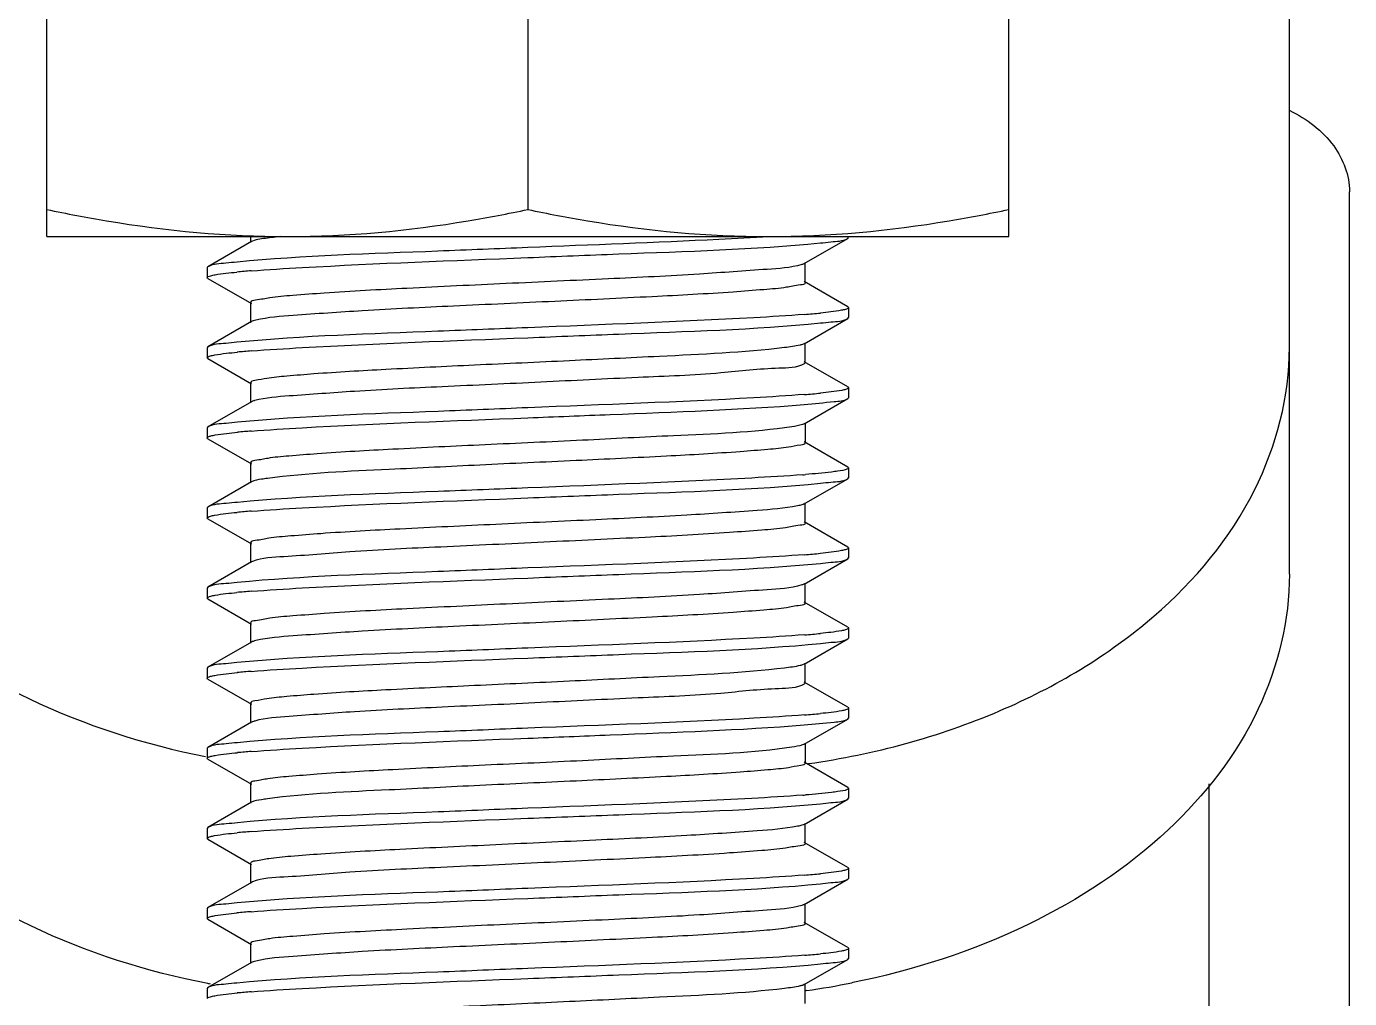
# Model space of a CAD drawing. Extents: x 27938 to 1507990, y 110129 to 923079.
# Drawn here: x 529416.4 to 529710.1, y 368834.8 to 369050.8 of the extents above; entities that cross this region are included whole.
import ezdxf

# ---------------------------------------------------------------- set-up
doc = ezdxf.new("R2010")
doc.units = 0
doc.header["$LTSCALE"] = 1000
doc.header["$MEASUREMENT"] = 0

msp = doc.modelspace()

# ---------------------------------------------------------------- linework, layer by layer
at = {"linetype": 'Continuous'}
for p, q in [((529420.96, 369004.08), (529420.96, 369537.93)), ((529634.5, 369004.08), (529634.5, 369537.93)), ((529527.73, 369531.92), (529527.73, 369010.09)), ((529696.79, 368979.45), (529696.79, 369322.38)), ((529710.13, 366000.39), (529710.13, 369014.05)), ((529420.96, 369004.08), (529634.5, 369004.08)), ((529466.19, 369004.08), (529466.19, 369002.75)), ((529589.09, 368998.07), (529598.75, 369003.67)), ((529598.75, 369003.67), (529598.91, 369003.86)), ((529466.38, 369002.97), (529456.72, 368997.38)), ((529466.6, 369003.08), (529466.38, 369002.97)), ((529589.28, 368993.85), (529589.28, 368998.3)), ((529456.72, 368997.38), (529456.55, 368997.19)), ((529456.55, 368997.19), (529456.55, 368994.96)), ((529456.72, 368994.77), (529456.55, 368994.96)), ((529456.72, 368994.77), (529466.38, 368989.18)), ((529598.75, 368988.48), (529589.09, 368994.08)), ((529466.19, 368989.4), (529466.19, 368984.95)), ((529589.09, 368980.28), (529598.75, 368985.87)), ((529598.75, 368988.48), (529598.91, 368988.29)), ((529598.75, 368985.87), (529598.91, 368986.07)), ((529598.91, 368988.29), (529598.91, 368986.07)), ((529466.38, 368985.18), (529456.72, 368979.59)), ((529589.09, 368980.28), (529588.82, 368980.16)), ((529589.28, 368976.06), (529589.28, 368980.5)), ((529456.72, 368979.59), (529456.55, 368979.39)), ((529456.55, 368979.39), (529456.55, 368977.17)), ((529456.72, 368976.97), (529456.55, 368977.17)), ((529696.79, 368929.12), (529696.79, 368979.45)), ((529456.72, 368976.97), (529466.38, 368971.38)), ((529598.75, 368970.69), (529589.09, 368976.28)), ((529466.19, 368971.61), (529466.19, 368967.16)), ((529598.75, 368970.69), (529598.91, 368970.49)), ((529598.75, 368968.08), (529598.91, 368968.27)), ((529598.91, 368970.49), (529598.91, 368968.27)), ((529466.38, 368967.38), (529456.72, 368961.79)), ((529589.09, 368962.48), (529598.75, 368968.08)), ((529589.28, 368962.71), (529589.28, 368958.26)), ((529456.72, 368961.79), (529456.55, 368961.6)), ((529456.55, 368961.6), (529456.55, 368959.37)), ((529456.72, 368959.18), (529456.55, 368959.37)), ((529456.72, 368959.18), (529466.38, 368953.59)), ((529598.75, 368952.89), (529589.09, 368958.49)), ((529466.19, 368953.81), (529466.19, 368949.36)), ((529598.75, 368952.89), (529598.91, 368952.7)), ((529598.91, 368952.7), (529598.91, 368950.48)), ((529466.38, 368949.59), (529456.72, 368944)), ((529589.09, 368944.69), (529598.75, 368950.28)), ((529598.75, 368950.28), (529598.91, 368950.48)), ((529589.28, 368940.47), (529589.28, 368944.91)), ((529456.72, 368944), (529456.55, 368943.8)), ((529456.55, 368943.8), (529456.55, 368941.58)), ((529456.72, 368941.38), (529456.55, 368941.58)), ((529456.72, 368941.38), (529466.38, 368935.79)), ((529598.75, 368935.1), (529589.09, 368940.69)), ((529466.19, 368936.02), (529466.19, 368931.57)), ((529598.75, 368935.1), (529598.91, 368934.9)), ((529598.91, 368934.9), (529598.91, 368932.68)), ((529466.38, 368931.79), (529456.72, 368926.2)), ((529466.6, 368931.9), (529466.38, 368931.79)), ((529589.09, 368926.89), (529598.75, 368932.49)), ((529598.75, 368932.49), (529598.91, 368932.68)), ((529589.28, 368922.67), (529589.28, 368927.12)), ((529456.72, 368926.2), (529456.55, 368926.01)), ((529456.55, 368926.01), (529456.55, 368923.78)), ((529456.72, 368923.59), (529456.55, 368923.78)), ((529456.72, 368923.59), (529466.38, 368918)), ((529598.75, 368917.3), (529589.09, 368922.9)), ((529466.19, 368918.22), (529466.19, 368913.77)), ((529598.75, 368917.3), (529598.91, 368917.11)), ((529598.91, 368917.11), (529598.91, 368914.89)), ((529466.38, 368914), (529456.72, 368908.41)), ((529589.09, 368909.1), (529598.75, 368914.69)), ((529598.75, 368914.69), (529598.91, 368914.89)), ((529456.72, 368908.41), (529456.55, 368908.21)), ((529456.55, 368908.21), (529456.55, 368905.99)), ((529589.09, 368909.1), (529588.82, 368908.98)), ((529589.28, 368904.88), (529589.28, 368909.32)), ((529456.72, 368905.79), (529456.55, 368905.99)), ((529456.72, 368905.79), (529466.38, 368900.2)), ((529598.75, 368899.51), (529589.09, 368905.1)), ((529466.19, 368900.43), (529466.19, 368895.98)), ((529598.75, 368899.51), (529598.91, 368899.31)), ((529598.91, 368899.31), (529598.91, 368897.09)), ((529466.38, 368896.2), (529456.72, 368890.61)), ((529589.09, 368891.3), (529598.75, 368896.9)), ((529598.75, 368896.9), (529598.91, 368897.09)), ((529456.72, 368890.61), (529456.55, 368890.42)), ((529456.55, 368890.42), (529456.55, 368888.19)), ((529589.28, 368891.53), (529589.28, 368887.08)), ((529456.72, 368888), (529456.55, 368888.19)), ((529456.72, 368888), (529466.38, 368882.41)), ((529598.75, 368881.71), (529589.09, 368887.31)), ((529589.85, 368886.96), (529590.08, 368886.99)), ((529466.19, 368882.63), (529466.19, 368878.18)), ((529598.75, 368881.71), (529598.91, 368881.52)), ((529598.91, 368881.52), (529598.91, 368879.3)), ((529678.99, 366583.55), (529678.99, 368882.52)), ((529466.38, 368878.41), (529456.72, 368872.82)), ((529589.09, 368873.51), (529598.75, 368879.1)), ((529598.75, 368879.1), (529598.91, 368879.3)), ((529456.72, 368872.82), (529456.55, 368872.62)), ((529456.55, 368872.62), (529456.55, 368870.4)), ((529589.28, 368869.29), (529589.28, 368873.73)), ((529456.72, 368870.2), (529456.55, 368870.4)), ((529456.72, 368870.2), (529466.38, 368864.61)), ((529598.75, 368863.92), (529589.09, 368869.51)), ((529466.19, 368864.84), (529466.19, 368860.39)), ((529598.75, 368863.92), (529598.91, 368863.72)), ((529598.91, 368863.72), (529598.91, 368861.5)), ((529466.38, 368860.61), (529456.72, 368855.02)), ((529466.6, 368860.72), (529466.38, 368860.61)), ((529589.09, 368855.71), (529598.75, 368861.31)), ((529598.75, 368861.31), (529598.91, 368861.5)), ((529456.72, 368855.02), (529456.55, 368854.83)), ((529456.55, 368854.83), (529456.55, 368852.6)), ((529589.28, 368851.49), (529589.28, 368855.94)), ((529456.72, 368852.41), (529456.55, 368852.6)), ((529456.72, 368852.41), (529466.38, 368846.82)), ((529598.75, 368846.12), (529589.09, 368851.72)), ((529466.19, 368847.04), (529466.19, 368842.59)), ((529598.75, 368846.12), (529598.91, 368845.93)), ((529598.91, 368845.93), (529598.91, 368843.71)), ((529466.38, 368842.82), (529456.72, 368837.23)), ((529589.09, 368837.92), (529598.75, 368843.51)), ((529598.75, 368843.51), (529598.91, 368843.71)), ((529456.72, 368837.23), (529456.55, 368837.03)), ((529456.55, 368837.03), (529456.55, 368834.81)), ((529456.82, 368838.11), (529456.69, 368838.13)), ((529457.06, 368838.06), (529456.82, 368838.11)), ((529457.25, 368838.03), (529457.06, 368838.06)), ((529589.09, 368837.92), (529588.82, 368837.8)), ((529589.28, 368833.7), (529589.28, 368838.14)), ((529589.57, 368836.59), (529589.34, 368836.55)), ((529599.87, 368838.35), (529599.68, 368838.31))]:
    msp.add_line(p, q, dxfattribs=at)
for centre, radius, start, end in [((529485.23, 368882.08), 122.63, 95.7768, 96.3311), ((529481.9, 368796.43), 200.64, 94.4561, 95.3622), ((529574.25, 369178.79), 192.58, 274.4467, 275.4882), ((529482.07, 368776.57), 202.71, 94.457, 95.331), ((529574.35, 369159.76), 191.34, 274.444, 275.509), ((529468.86, 368961.09), 6.79, 105.0931, 106.1411), ((529482.17, 368757.63), 203.86, 94.4581, 95.3147), ((529567.8, 369222.53), 272.18, 274.4234, 274.5497), ((529481.93, 368742.71), 200.98, 94.457, 95.3557), ((529574.33, 369124.41), 191.58, 274.4414, 275.5078), ((529481.9, 368725.25), 200.64, 94.4561, 95.3622), ((529574.25, 369107.61), 192.58, 274.4467, 275.4882), ((529482.07, 368705.39), 202.71, 94.457, 95.331), ((529574.35, 369088.58), 191.34, 274.444, 275.509), ((529468.86, 368889.91), 6.79, 105.0931, 106.1411), ((529482.17, 368686.45), 203.86, 94.4581, 95.3147), ((529567.8, 369151.35), 272.18, 274.4234, 274.5497), ((529481.93, 368671.53), 200.98, 94.457, 95.3557), ((529574.33, 369053.23), 191.58, 274.4414, 275.5078), ((529481.9, 368654.07), 200.64, 94.4561, 95.3622), ((529574.25, 369036.43), 192.58, 274.4467, 275.4882), ((529482.07, 368634.21), 202.71, 94.457, 95.331), ((529564.17, 369015.8), 181.01, 278.0661, 281.3111)]:
    msp.add_arc(centre, radius, start, end, dxfattribs=at)
for points, knots in [([(529696.88, 369032.08), (529700.62, 369030.22), (529707.15, 369025.46), (529710.13, 369017.63), (529710.13, 369014.05)], [0, 0, 0, 0, 0.538137, 1, 1, 1, 1]), ([(529420.96, 369010.09), (529425.36, 369009.17), (529442.97, 369005.8), (529460.92, 369004.08), (529474.35, 369004.08)], [0, 0, 0, 0, 0.250789, 1, 1, 1, 1]), ([(529474.35, 369004.08), (529487.78, 369004.08), (529505.73, 369005.8), (529523.34, 369009.17), (529527.73, 369010.09)], [0, 0, 0, 0, 0.749211, 1, 1, 1, 1]), ([(529527.73, 369010.09), (529532.13, 369009.17), (529549.74, 369005.8), (529567.69, 369004.08), (529581.12, 369004.08)], [0, 0, 0, 0, 0.250789, 1, 1, 1, 1]), ([(529581.12, 369004.08), (529594.55, 369004.08), (529612.5, 369005.8), (529630.11, 369009.17), (529634.5, 369010.09)], [0, 0, 0, 0, 0.749211, 1, 1, 1, 1]), ([(529471.7, 369003.96), (529471.1, 369003.89), (529469.4, 369003.66), (529467.64, 369003.49), (529466.6, 369003.08)], [0, 0, 0, 0, 0.350941, 1, 1, 1, 1]), ([(529581.27, 369004.05), (529577.56, 369003.82), (529559.73, 369002.88), (529541.88, 369002.2), (529527.73, 369001.64)], [0, 0, 0, 0, 0.207728, 1, 1, 1, 1]), ([(529592.67, 369002.66), (529593.44, 369002.74), (529595.45, 369003.03), (529597.64, 369003.02), (529598.75, 369003.67)], [0, 0, 0, 0, 0.378132, 1, 1, 1, 1]), ([(529527.73, 369001.64), (529521.08, 369001.37), (529499.56, 369000.45), (529478, 368999.82), (529463.17, 368998.42)], [0, 0, 0, 0, 0.308852, 1, 1, 1, 1]), ([(529527.73, 368999.41), (529534.45, 368999.68), (529556.1, 369000.61), (529577.79, 369001.22), (529592.67, 369002.66)], [0, 0, 0, 0, 0.310323, 1, 1, 1, 1]), ([(529463.17, 368998.42), (529462.34, 368998.34), (529460.22, 368998.04), (529457.89, 368998.06), (529456.72, 368997.38)], [0, 0, 0, 0, 0.37931, 1, 1, 1, 1]), ([(529588.53, 368997.86), (529586.05, 368997.12), (529578.39, 368996.67), (529564.14, 368995.53), (529544.8, 368994.65), (529523.13, 368993.64), (529502.15, 368992.65), (529486.24, 368991.82), (529476.27, 368991.04), (529470.84, 368990.62), (529468.28, 368990.04), (529466.19, 368989.8), (529466.19, 368989.4)], [0, 0, 0, 0, 0.063162, 0.185571, 0.350627, 0.535705, 0.715395, 0.865028, 0.921933, 0.964141, 0.990304, 1, 1, 1, 1]), ([(529466.31, 368996.46), (529470.08, 368996.76), (529490.54, 368998), (529511.03, 368998.75), (529527.73, 368999.41)], [0, 0, 0, 0, 0.18453, 1, 1, 1, 1]), ([(529589.09, 368998.07), (529589.01, 368998.03), (529588.83, 368997.95), (529588.64, 368997.89), (529588.53, 368997.86)], [0, 0, 0, 0, 0.429478, 1, 1, 1, 1]), ([(529456.56, 368994.96), (529456.56, 368995.06), (529456.89, 368995.27), (529457.15, 368995.33), (529457.36, 368995.39)], [0, 0, 0, 0, 0.315061, 1, 1, 1, 1]), ([(529457.36, 368995.39), (529457.67, 368995.47), (529459.58, 368995.85), (529461.52, 368996.04), (529463.15, 368996.19)], [0, 0, 0, 0, 0.163145, 1, 1, 1, 1]), ([(529589.28, 368993.85), (529589.28, 368993.46), (529587.24, 368993.22), (529584.74, 368992.65), (529579.44, 368992.23), (529569.69, 368991.46), (529554.09, 368990.64), (529533.44, 368989.66), (529511.97, 368988.67), (529492.61, 368987.76), (529478, 368986.71), (529470.06, 368986.15), (529467.34, 368985.5)], [0, 0, 0, 0, 0.00951, 0.035123, 0.076469, 0.132247, 0.279239, 0.456494, 0.640275, 0.805971, 0.931424, 1, 1, 1, 1]), ([(529589.18, 368986.79), (529585.41, 368986.49), (529564.94, 368985.25), (529544.44, 368984.51), (529527.73, 368983.84)], [0, 0, 0, 0, 0.184455, 1, 1, 1, 1]), ([(529598.23, 368987.9), (529597.95, 368987.81), (529596.11, 368987.43), (529594.24, 368987.25), (529592.67, 368987.09)], [0, 0, 0, 0, 0.159397, 1, 1, 1, 1]), ([(529592.72, 368984.88), (529593.49, 368984.95), (529595.48, 368985.23), (529597.65, 368985.23), (529598.75, 368985.87)], [0, 0, 0, 0, 0.377931, 1, 1, 1, 1]), ([(529598.91, 368988.29), (529598.91, 368988.2), (529598.64, 368988.01), (529598.41, 368987.95), (529598.23, 368987.9)], [0, 0, 0, 0, 0.322005, 1, 1, 1, 1]), ([(529527.73, 368983.84), (529521.08, 368983.58), (529499.55, 368982.66), (529477.98, 368982.02), (529463.15, 368980.62)], [0, 0, 0, 0, 0.308927, 1, 1, 1, 1]), ([(529467.34, 368985.5), (529467.15, 368985.46), (529466.82, 368985.37), (529466.5, 368985.25), (529466.38, 368985.18)], [0, 0, 0, 0, 0.59312, 1, 1, 1, 1]), ([(529527.73, 368981.62), (529534.47, 368981.88), (529556.13, 368982.81), (529577.84, 368983.42), (529592.72, 368984.88)], [0, 0, 0, 0, 0.310595, 1, 1, 1, 1]), ([(529463.15, 368980.62), (529462.33, 368980.54), (529460.21, 368980.24), (529457.89, 368980.26), (529456.72, 368979.59)], [0, 0, 0, 0, 0.379296, 1, 1, 1, 1]), ([(529466.32, 368978.67), (529470.09, 368978.97), (529490.55, 368980.2), (529511.03, 368980.95), (529527.73, 368981.62)], [0, 0, 0, 0, 0.184554, 1, 1, 1, 1]), ([(529588.82, 368980.16), (529588.61, 368980.08), (529587.26, 368979.72), (529585.88, 368979.55), (529584.71, 368979.41)], [0, 0, 0, 0, 0.158312, 1, 1, 1, 1]), ([(529358.68, 368979.45), (529358.68, 368969.15), (529363.97, 368947.41), (529385.5, 368920), (529417.4, 368899.3), (529442.73, 368891.23), (529456.19, 368888.56)], [0, 0, 0, 0, 0.215425, 0.450209, 0.712909, 1, 1, 1, 1]), ([(529456.56, 368977.17), (529456.56, 368977.26), (529456.85, 368977.46), (529457.1, 368977.52), (529457.29, 368977.58)], [0, 0, 0, 0, 0.317967, 1, 1, 1, 1]), ([(529457.29, 368977.58), (529457.6, 368977.66), (529459.56, 368978.06), (529461.56, 368978.25), (529463.24, 368978.4)], [0, 0, 0, 0, 0.159617, 1, 1, 1, 1]), ([(529584.71, 368979.41), (529575.5, 368978.29), (529559.54, 368977.61), (529536.6, 368976.44), (529516.33, 368975.54), (529497.45, 368974.62), (529483.46, 368973.84), (529474.81, 368973.13), (529470.17, 368972.71), (529467.95, 368972.22), (529466.19, 368971.95), (529466.19, 368971.61)], [0, 0, 0, 0, 0.234088, 0.402448, 0.579889, 0.745639, 0.880314, 0.930897, 0.968237, 0.991317, 1, 1, 1, 1]), ([(529590.08, 368886.99), (529604.57, 368889.09), (529632.02, 368896.44), (529666.94, 368917.11), (529690.83, 368945.52), (529696.79, 368968.58), (529696.79, 368979.45)], [0, 0, 0, 0, 0.287799, 0.551701, 0.78635, 1, 1, 1, 1]), ([(529589.1, 368975.84), (529587.45, 368974.86), (529580.86, 368974.91), (529568.86, 368973.42), (529551.09, 368972.76), (529530.51, 368971.71), (529509.51, 368970.76), (529490.85, 368969.88), (529477.02, 368968.81), (529469.57, 368968.31), (529467.09, 368967.64)], [0, 0, 0, 0, 0.046973, 0.152409, 0.303029, 0.479455, 0.658932, 0.818305, 0.937036, 1, 1, 1, 1]), ([(529589.28, 368976.06), (529589.28, 368976.02), (529589.23, 368975.92), (529589.15, 368975.87), (529589.1, 368975.84)], [0, 0, 0, 0, 0.402304, 1, 1, 1, 1]), ([(529589.18, 368969), (529585.41, 368968.7), (529564.94, 368967.46), (529544.44, 368966.71), (529527.73, 368966.05)], [0, 0, 0, 0, 0.184436, 1, 1, 1, 1]), ([(529598.27, 368970.11), (529597.99, 368970.03), (529596.16, 368969.64), (529594.29, 368969.46), (529592.72, 368969.3)], [0, 0, 0, 0, 0.157623, 1, 1, 1, 1]), ([(529598.91, 368970.49), (529598.91, 368970.41), (529598.66, 368970.23), (529598.44, 368970.16), (529598.27, 368970.11)], [0, 0, 0, 0, 0.324871, 1, 1, 1, 1]), ([(529527.73, 368966.05), (529521.1, 368965.78), (529499.59, 368964.87), (529478.06, 368964.23), (529463.24, 368962.83)], [0, 0, 0, 0, 0.308576, 1, 1, 1, 1]), ([(529466.97, 368967.61), (529466.85, 368967.58), (529466.65, 368967.51), (529466.46, 368967.43), (529466.38, 368967.38)], [0, 0, 0, 0, 0.572041, 1, 1, 1, 1]), ([(529527.73, 368963.82), (529533.83, 368964.06), (529554.28, 368964.91), (529574.75, 368965.64), (529589.08, 368966.76)], [0, 0, 0, 0, 0.297863, 1, 1, 1, 1]), ([(529589.08, 368966.76), (529591.3, 368966.94), (529594.45, 368967.38), (529597.85, 368967.56), (529598.75, 368968.08)], [0, 0, 0, 0, 0.683734, 1, 1, 1, 1]), ([(529463.24, 368962.83), (529462.41, 368962.76), (529460.26, 368962.45), (529457.91, 368962.48), (529456.72, 368961.79)], [0, 0, 0, 0, 0.37952, 1, 1, 1, 1]), ([(529466.32, 368960.87), (529470.09, 368961.17), (529490.55, 368962.41), (529511.04, 368963.16), (529527.73, 368963.82)], [0, 0, 0, 0, 0.184575, 1, 1, 1, 1]), ([(529589.09, 368962.48), (529588.97, 368962.41), (529588.08, 368962.08), (529587.14, 368961.95), (529586.34, 368961.83)], [0, 0, 0, 0, 0.147905, 1, 1, 1, 1]), ([(529456.56, 368959.37), (529456.56, 368959.47), (529456.9, 368959.68), (529457.17, 368959.75), (529457.38, 368959.8)], [0, 0, 0, 0, 0.313847, 1, 1, 1, 1]), ([(529457.38, 368959.8), (529457.69, 368959.89), (529459.65, 368960.27), (529461.63, 368960.46), (529463.28, 368960.61)], [0, 0, 0, 0, 0.163234, 1, 1, 1, 1]), ([(529586.34, 368961.83), (529577.65, 368960.52), (529562.09, 368960), (529539.39, 368958.76), (529518.6, 368957.86), (529499.01, 368956.9), (529484.37, 368956.11), (529475.29, 368955.37), (529470.39, 368954.96), (529468.06, 368954.43), (529466.19, 368954.17), (529466.19, 368953.81)], [0, 0, 0, 0, 0.218787, 0.386207, 0.566108, 0.736243, 0.875583, 0.928118, 0.966979, 0.991, 1, 1, 1, 1]), ([(529589.28, 368958.26), (529589.28, 368957.91), (529587.46, 368957.65), (529585.19, 368957.13), (529580.42, 368956.72), (529571.56, 368956), (529557.24, 368955.21), (529538.01, 368954.27), (529517.47, 368953.37), (529494.63, 368952.17), (529478.86, 368951.56), (529469.9, 368950.35)], [0, 0, 0, 0, 0.00884, 0.032379, 0.070466, 0.122006, 0.258971, 0.426878, 0.605536, 0.773444, 1, 1, 1, 1]), ([(529588.79, 368951.17), (529585.01, 368950.88), (529564.67, 368949.66), (529544.31, 368948.91), (529527.73, 368948.25)], [0, 0, 0, 0, 0.18595, 1, 1, 1, 1]), ([(529596.5, 368951.96), (529596.05, 368951.89), (529593.68, 368951.57), (529591.31, 368951.37), (529589.38, 368951.22)], [0, 0, 0, 0, 0.190828, 1, 1, 1, 1]), ([(529598.91, 368952.7), (529598.91, 368952.62), (529598.1, 368952.03), (529597.27, 368952.08), (529596.5, 368951.96)], [0, 0, 0, 0, 0.093121, 1, 1, 1, 1]), ([(529527.73, 368948.25), (529521.11, 368947.99), (529499.62, 368947.07), (529478.1, 368946.43), (529463.28, 368945.04)], [0, 0, 0, 0, 0.308379, 1, 1, 1, 1]), ([(529469.9, 368950.35), (529469.47, 368950.29), (529468.3, 368950.1), (529467.05, 368949.97), (529466.38, 368949.59)], [0, 0, 0, 0, 0.360643, 1, 1, 1, 1]), ([(529527.73, 368946.03), (529534.47, 368946.29), (529556.13, 368947.22), (529577.84, 368947.83), (529592.72, 368949.28)], [0, 0, 0, 0, 0.310578, 1, 1, 1, 1]), ([(529592.72, 368949.28), (529593.49, 368949.36), (529595.48, 368949.64), (529597.65, 368949.64), (529598.75, 368950.28)], [0, 0, 0, 0, 0.377935, 1, 1, 1, 1]), ([(529463.28, 368945.04), (529462.45, 368944.97), (529460.28, 368944.66), (529457.91, 368944.69), (529456.72, 368944)], [0, 0, 0, 0, 0.379704, 1, 1, 1, 1]), ([(529466.31, 368943.08), (529470.08, 368943.37), (529490.54, 368944.61), (529511.03, 368945.36), (529527.73, 368946.03)], [0, 0, 0, 0, 0.184524, 1, 1, 1, 1]), ([(529456.56, 368941.58), (529456.56, 368941.67), (529456.84, 368941.86), (529457.09, 368941.93), (529457.27, 368941.98)], [0, 0, 0, 0, 0.318631, 1, 1, 1, 1]), ([(529457.27, 368941.98), (529457.58, 368942.07), (529459.53, 368942.46), (529461.51, 368942.65), (529463.17, 368942.81)], [0, 0, 0, 0, 0.159226, 1, 1, 1, 1]), ([(529587.62, 368944.26), (529584.67, 368943.67), (529576.44, 368943.05), (529561.51, 368942.05), (529542.14, 368941.13), (529520.89, 368940.16), (529500.59, 368939.19), (529485.31, 368938.38), (529475.78, 368937.62), (529470.61, 368937.2), (529468.17, 368936.65), (529466.19, 368936.4), (529466.19, 368936.02)], [0, 0, 0, 0, 0.074051, 0.202548, 0.368862, 0.551322, 0.726125, 0.870472, 0.925123, 0.96561, 0.990669, 1, 1, 1, 1]), ([(529589.09, 368944.69), (529588.92, 368944.59), (529588.42, 368944.43), (529587.93, 368944.32), (529587.62, 368944.26)], [0, 0, 0, 0, 0.388593, 1, 1, 1, 1]), ([(529589.28, 368940.47), (529589.28, 368940.06), (529587.13, 368939.83), (529584.5, 368939.23), (529578.93, 368938.81), (529568.72, 368938.01), (529552.49, 368937.17), (529531.15, 368936.18), (529509.3, 368935.13), (529489.98, 368934.32), (529476.19, 368933.01), (529468.78, 368932.76), (529466.6, 368931.9)], [0, 0, 0, 0, 0.009911, 0.036684, 0.079861, 0.138026, 0.290611, 0.473012, 0.659513, 0.823824, 0.942824, 1, 1, 1, 1]), ([(529589.17, 368933.41), (529585.4, 368933.11), (529564.93, 368931.87), (529544.44, 368931.12), (529527.73, 368930.46)], [0, 0, 0, 0, 0.184477, 1, 1, 1, 1]), ([(529598.24, 368934.52), (529597.96, 368934.43), (529596.13, 368934.05), (529594.28, 368933.87), (529592.72, 368933.71)], [0, 0, 0, 0, 0.159145, 1, 1, 1, 1]), ([(529598.91, 368934.9), (529598.91, 368934.82), (529598.65, 368934.63), (529598.42, 368934.57), (529598.24, 368934.52)], [0, 0, 0, 0, 0.322656, 1, 1, 1, 1]), ([(529527.73, 368930.46), (529521.08, 368930.19), (529499.56, 368929.27), (529478, 368928.64), (529463.17, 368927.24)], [0, 0, 0, 0, 0.308852, 1, 1, 1, 1]), ([(529527.73, 368928.23), (529534.45, 368928.5), (529556.1, 368929.43), (529577.79, 368930.04), (529592.67, 368931.48)], [0, 0, 0, 0, 0.310323, 1, 1, 1, 1]), ([(529592.67, 368931.48), (529593.44, 368931.56), (529595.45, 368931.85), (529597.64, 368931.84), (529598.75, 368932.49)], [0, 0, 0, 0, 0.378132, 1, 1, 1, 1]), ([(529456.69, 368838.13), (529443.17, 368840.77), (529417.72, 368848.81), (529385.66, 368869.51), (529364.01, 368896.97), (529358.68, 368918.79), (529358.68, 368929.12)], [0, 0, 0, 0, 0.287138, 0.549903, 0.784677, 1, 1, 1, 1]), ([(529463.17, 368927.24), (529462.34, 368927.16), (529460.22, 368926.86), (529457.89, 368926.88), (529456.72, 368926.2)], [0, 0, 0, 0, 0.37931, 1, 1, 1, 1]), ([(529466.31, 368925.28), (529470.08, 368925.58), (529490.54, 368926.82), (529511.03, 368927.57), (529527.73, 368928.23)], [0, 0, 0, 0, 0.18453, 1, 1, 1, 1]), ([(529696.79, 368929.12), (529696.79, 368918.86), (529691.54, 368897.2), (529670.16, 368869.86), (529638.46, 368849.17), (529613.26, 368841.05), (529599.87, 368838.35)], [0, 0, 0, 0, 0.215545, 0.450344, 0.712967, 1, 1, 1, 1]), ([(529456.56, 368923.78), (529456.56, 368923.88), (529456.89, 368924.09), (529457.15, 368924.15), (529457.36, 368924.21)], [0, 0, 0, 0, 0.315061, 1, 1, 1, 1]), ([(529457.36, 368924.21), (529457.67, 368924.29), (529459.58, 368924.67), (529461.52, 368924.86), (529463.15, 368925.01)], [0, 0, 0, 0, 0.163145, 1, 1, 1, 1]), ([(529588.53, 368926.68), (529586.05, 368925.94), (529578.39, 368925.49), (529564.14, 368924.35), (529544.8, 368923.47), (529523.13, 368922.46), (529502.15, 368921.47), (529486.24, 368920.64), (529476.27, 368919.86), (529470.84, 368919.44), (529468.28, 368918.86), (529466.19, 368918.62), (529466.19, 368918.22)], [0, 0, 0, 0, 0.063162, 0.185571, 0.350627, 0.535705, 0.715395, 0.865028, 0.921933, 0.964141, 0.990304, 1, 1, 1, 1]), ([(529589.09, 368926.89), (529589.01, 368926.85), (529588.83, 368926.77), (529588.64, 368926.71), (529588.53, 368926.68)], [0, 0, 0, 0, 0.429478, 1, 1, 1, 1]), ([(529589.28, 368922.67), (529589.28, 368922.28), (529587.24, 368922.04), (529584.74, 368921.47), (529579.44, 368921.05), (529569.69, 368920.28), (529554.09, 368919.46), (529533.44, 368918.48), (529511.97, 368917.49), (529492.61, 368916.58), (529478, 368915.53), (529470.06, 368914.97), (529467.34, 368914.32)], [0, 0, 0, 0, 0.00951, 0.035123, 0.076469, 0.132247, 0.279239, 0.456494, 0.640275, 0.805971, 0.931424, 1, 1, 1, 1]), ([(529589.18, 368915.61), (529585.41, 368915.31), (529564.94, 368914.08), (529544.44, 368913.33), (529527.73, 368912.66)], [0, 0, 0, 0, 0.184455, 1, 1, 1, 1]), ([(529598.23, 368916.72), (529597.95, 368916.63), (529596.11, 368916.25), (529594.24, 368916.07), (529592.67, 368915.91)], [0, 0, 0, 0, 0.159397, 1, 1, 1, 1]), ([(529598.91, 368917.11), (529598.91, 368917.02), (529598.64, 368916.83), (529598.41, 368916.77), (529598.23, 368916.72)], [0, 0, 0, 0, 0.322005, 1, 1, 1, 1]), ([(529527.73, 368912.66), (529521.08, 368912.4), (529499.55, 368911.48), (529477.98, 368910.84), (529463.15, 368909.44)], [0, 0, 0, 0, 0.308927, 1, 1, 1, 1]), ([(529467.34, 368914.32), (529467.15, 368914.28), (529466.82, 368914.19), (529466.5, 368914.07), (529466.38, 368914)], [0, 0, 0, 0, 0.59312, 1, 1, 1, 1]), ([(529527.73, 368910.44), (529534.47, 368910.7), (529556.13, 368911.63), (529577.84, 368912.24), (529592.72, 368913.7)], [0, 0, 0, 0, 0.310595, 1, 1, 1, 1]), ([(529592.72, 368913.7), (529593.49, 368913.77), (529595.48, 368914.05), (529597.65, 368914.05), (529598.75, 368914.69)], [0, 0, 0, 0, 0.377931, 1, 1, 1, 1]), ([(529466.32, 368907.49), (529470.09, 368907.79), (529490.55, 368909.02), (529511.03, 368909.77), (529527.73, 368910.44)], [0, 0, 0, 0, 0.184554, 1, 1, 1, 1]), ([(529463.15, 368909.44), (529462.33, 368909.36), (529460.21, 368909.06), (529457.89, 368909.08), (529456.72, 368908.41)], [0, 0, 0, 0, 0.379296, 1, 1, 1, 1]), ([(529457.29, 368906.4), (529457.6, 368906.48), (529459.56, 368906.88), (529461.56, 368907.07), (529463.24, 368907.22)], [0, 0, 0, 0, 0.159617, 1, 1, 1, 1]), ([(529584.71, 368908.23), (529575.5, 368907.11), (529559.54, 368906.43), (529536.6, 368905.26), (529516.33, 368904.36), (529497.45, 368903.44), (529483.46, 368902.66), (529474.81, 368901.95), (529470.17, 368901.53), (529467.95, 368901.04), (529466.19, 368900.77), (529466.19, 368900.43)], [0, 0, 0, 0, 0.234088, 0.402448, 0.579889, 0.745639, 0.880314, 0.930897, 0.968237, 0.991317, 1, 1, 1, 1]), ([(529588.82, 368908.98), (529588.61, 368908.9), (529587.26, 368908.54), (529585.88, 368908.37), (529584.71, 368908.23)], [0, 0, 0, 0, 0.158312, 1, 1, 1, 1]), ([(529456.56, 368905.99), (529456.56, 368906.08), (529456.85, 368906.28), (529457.1, 368906.34), (529457.29, 368906.4)], [0, 0, 0, 0, 0.317967, 1, 1, 1, 1]), ([(529589.1, 368904.66), (529587.45, 368903.68), (529580.86, 368903.73), (529568.86, 368902.24), (529551.09, 368901.58), (529530.51, 368900.53), (529509.51, 368899.58), (529490.85, 368898.7), (529477.02, 368897.63), (529469.57, 368897.13), (529467.09, 368896.46)], [0, 0, 0, 0, 0.046973, 0.152409, 0.303029, 0.479455, 0.658932, 0.818305, 0.937036, 1, 1, 1, 1]), ([(529589.28, 368904.88), (529589.28, 368904.84), (529589.23, 368904.74), (529589.15, 368904.69), (529589.1, 368904.66)], [0, 0, 0, 0, 0.402304, 1, 1, 1, 1]), ([(529589.18, 368897.82), (529585.41, 368897.52), (529564.94, 368896.28), (529544.44, 368895.53), (529527.73, 368894.87)], [0, 0, 0, 0, 0.184436, 1, 1, 1, 1]), ([(529598.27, 368898.93), (529597.99, 368898.85), (529596.16, 368898.46), (529594.29, 368898.28), (529592.72, 368898.12)], [0, 0, 0, 0, 0.157623, 1, 1, 1, 1]), ([(529598.91, 368899.31), (529598.91, 368899.23), (529598.66, 368899.05), (529598.44, 368898.98), (529598.27, 368898.93)], [0, 0, 0, 0, 0.324871, 1, 1, 1, 1]), ([(529527.73, 368894.87), (529521.1, 368894.6), (529499.59, 368893.69), (529478.06, 368893.05), (529463.24, 368891.65)], [0, 0, 0, 0, 0.308576, 1, 1, 1, 1]), ([(529466.97, 368896.43), (529466.85, 368896.4), (529466.65, 368896.33), (529466.46, 368896.25), (529466.38, 368896.2)], [0, 0, 0, 0, 0.572041, 1, 1, 1, 1]), ([(529527.73, 368892.64), (529533.83, 368892.88), (529554.28, 368893.73), (529574.75, 368894.46), (529589.08, 368895.58)], [0, 0, 0, 0, 0.297863, 1, 1, 1, 1]), ([(529589.08, 368895.58), (529591.3, 368895.76), (529594.45, 368896.2), (529597.85, 368896.38), (529598.75, 368896.9)], [0, 0, 0, 0, 0.683734, 1, 1, 1, 1]), ([(529466.32, 368889.69), (529470.09, 368889.99), (529490.55, 368891.23), (529511.04, 368891.98), (529527.73, 368892.64)], [0, 0, 0, 0, 0.184575, 1, 1, 1, 1]), ([(529463.24, 368891.65), (529462.41, 368891.58), (529460.26, 368891.27), (529457.91, 368891.3), (529456.72, 368890.61)], [0, 0, 0, 0, 0.37952, 1, 1, 1, 1]), ([(529457.38, 368888.62), (529457.69, 368888.71), (529459.65, 368889.09), (529461.63, 368889.28), (529463.28, 368889.43)], [0, 0, 0, 0, 0.163234, 1, 1, 1, 1]), ([(529586.34, 368890.65), (529577.65, 368889.34), (529562.09, 368888.82), (529539.39, 368887.58), (529518.6, 368886.68), (529499.01, 368885.72), (529484.37, 368884.93), (529475.29, 368884.19), (529470.39, 368883.78), (529468.06, 368883.25), (529466.19, 368882.99), (529466.19, 368882.63)], [0, 0, 0, 0, 0.218787, 0.386207, 0.566108, 0.736243, 0.875583, 0.928118, 0.966979, 0.991, 1, 1, 1, 1]), ([(529589.09, 368891.3), (529588.97, 368891.23), (529588.08, 368890.9), (529587.14, 368890.77), (529586.34, 368890.65)], [0, 0, 0, 0, 0.147905, 1, 1, 1, 1]), ([(529456.56, 368888.19), (529456.56, 368888.29), (529456.9, 368888.5), (529457.17, 368888.57), (529457.38, 368888.62)], [0, 0, 0, 0, 0.313847, 1, 1, 1, 1]), ([(529589.28, 368887.08), (529589.28, 368886.73), (529587.46, 368886.47), (529585.19, 368885.95), (529580.42, 368885.54), (529571.56, 368884.82), (529557.24, 368884.03), (529538.01, 368883.09), (529517.47, 368882.19), (529494.63, 368880.99), (529478.86, 368880.38), (529469.9, 368879.17)], [0, 0, 0, 0, 0.00884, 0.032379, 0.070466, 0.122006, 0.258971, 0.426878, 0.605536, 0.773444, 1, 1, 1, 1]), ([(529596.5, 368880.78), (529596.05, 368880.71), (529593.68, 368880.39), (529591.31, 368880.19), (529589.38, 368880.04)], [0, 0, 0, 0, 0.190828, 1, 1, 1, 1]), ([(529598.91, 368881.52), (529598.91, 368881.44), (529598.1, 368880.85), (529597.27, 368880.9), (529596.5, 368880.78)], [0, 0, 0, 0, 0.093121, 1, 1, 1, 1]), ([(529469.9, 368879.17), (529469.47, 368879.11), (529468.3, 368878.92), (529467.05, 368878.79), (529466.38, 368878.41)], [0, 0, 0, 0, 0.360643, 1, 1, 1, 1]), ([(529588.79, 368879.99), (529585.01, 368879.7), (529564.67, 368878.48), (529544.31, 368877.73), (529527.73, 368877.07)], [0, 0, 0, 0, 0.18595, 1, 1, 1, 1]), ([(529527.73, 368874.85), (529534.47, 368875.11), (529556.13, 368876.04), (529577.84, 368876.65), (529592.72, 368878.1)], [0, 0, 0, 0, 0.310578, 1, 1, 1, 1]), ([(529592.72, 368878.1), (529593.49, 368878.18), (529595.48, 368878.46), (529597.65, 368878.46), (529598.75, 368879.1)], [0, 0, 0, 0, 0.377935, 1, 1, 1, 1]), ([(529527.73, 368877.07), (529521.11, 368876.81), (529499.62, 368875.89), (529478.1, 368875.25), (529463.28, 368873.86)], [0, 0, 0, 0, 0.308379, 1, 1, 1, 1]), ([(529466.31, 368871.9), (529470.08, 368872.19), (529490.54, 368873.43), (529511.03, 368874.18), (529527.73, 368874.85)], [0, 0, 0, 0, 0.184524, 1, 1, 1, 1]), ([(529463.28, 368873.86), (529462.45, 368873.79), (529460.28, 368873.48), (529457.91, 368873.51), (529456.72, 368872.82)], [0, 0, 0, 0, 0.379704, 1, 1, 1, 1]), ([(529457.27, 368870.8), (529457.58, 368870.89), (529459.53, 368871.28), (529461.51, 368871.47), (529463.17, 368871.63)], [0, 0, 0, 0, 0.159226, 1, 1, 1, 1]), ([(529587.62, 368873.08), (529584.67, 368872.49), (529576.44, 368871.87), (529561.51, 368870.87), (529542.14, 368869.95), (529520.89, 368868.98), (529500.59, 368868.01), (529485.31, 368867.2), (529475.78, 368866.44), (529470.61, 368866.02), (529468.17, 368865.47), (529466.19, 368865.22), (529466.19, 368864.84)], [0, 0, 0, 0, 0.074051, 0.202548, 0.368862, 0.551322, 0.726125, 0.870472, 0.925123, 0.96561, 0.990669, 1, 1, 1, 1]), ([(529589.09, 368873.51), (529588.92, 368873.41), (529588.42, 368873.25), (529587.93, 368873.14), (529587.62, 368873.08)], [0, 0, 0, 0, 0.388593, 1, 1, 1, 1]), ([(529456.56, 368870.4), (529456.56, 368870.49), (529456.84, 368870.68), (529457.09, 368870.75), (529457.27, 368870.8)], [0, 0, 0, 0, 0.318631, 1, 1, 1, 1]), ([(529589.28, 368869.29), (529589.28, 368868.88), (529587.13, 368868.65), (529584.5, 368868.05), (529578.93, 368867.63), (529568.72, 368866.83), (529552.49, 368865.99), (529531.15, 368865), (529509.3, 368863.95), (529489.98, 368863.14), (529476.19, 368861.83), (529468.78, 368861.58), (529466.6, 368860.72)], [0, 0, 0, 0, 0.009911, 0.036684, 0.079861, 0.138026, 0.290611, 0.473012, 0.659513, 0.823824, 0.942824, 1, 1, 1, 1]), ([(529598.24, 368863.34), (529597.96, 368863.25), (529596.13, 368862.87), (529594.28, 368862.69), (529592.72, 368862.53)], [0, 0, 0, 0, 0.159145, 1, 1, 1, 1]), ([(529598.91, 368863.72), (529598.91, 368863.64), (529598.65, 368863.45), (529598.42, 368863.39), (529598.24, 368863.34)], [0, 0, 0, 0, 0.322656, 1, 1, 1, 1]), ([(529589.17, 368862.23), (529585.4, 368861.93), (529564.93, 368860.69), (529544.44, 368859.94), (529527.73, 368859.28)], [0, 0, 0, 0, 0.184477, 1, 1, 1, 1]), ([(529527.73, 368857.05), (529534.45, 368857.32), (529556.1, 368858.25), (529577.79, 368858.86), (529592.67, 368860.3)], [0, 0, 0, 0, 0.310323, 1, 1, 1, 1]), ([(529592.67, 368860.3), (529593.44, 368860.38), (529595.45, 368860.67), (529597.64, 368860.66), (529598.75, 368861.31)], [0, 0, 0, 0, 0.378132, 1, 1, 1, 1]), ([(529527.73, 368859.28), (529521.08, 368859.01), (529499.56, 368858.09), (529478, 368857.46), (529463.17, 368856.06)], [0, 0, 0, 0, 0.308852, 1, 1, 1, 1]), ([(529466.31, 368854.1), (529470.08, 368854.4), (529490.54, 368855.64), (529511.03, 368856.39), (529527.73, 368857.05)], [0, 0, 0, 0, 0.18453, 1, 1, 1, 1]), ([(529463.17, 368856.06), (529462.34, 368855.98), (529460.22, 368855.68), (529457.89, 368855.7), (529456.72, 368855.02)], [0, 0, 0, 0, 0.37931, 1, 1, 1, 1]), ([(529457.36, 368853.03), (529457.67, 368853.11), (529459.58, 368853.49), (529461.52, 368853.68), (529463.15, 368853.83)], [0, 0, 0, 0, 0.163145, 1, 1, 1, 1]), ([(529588.53, 368855.5), (529586.05, 368854.76), (529578.39, 368854.31), (529564.14, 368853.17), (529544.8, 368852.29), (529523.13, 368851.28), (529502.15, 368850.29), (529486.24, 368849.46), (529476.27, 368848.68), (529470.84, 368848.26), (529468.28, 368847.68), (529466.19, 368847.44), (529466.19, 368847.04)], [0, 0, 0, 0, 0.063162, 0.185571, 0.350627, 0.535705, 0.715395, 0.865028, 0.921933, 0.964141, 0.990304, 1, 1, 1, 1]), ([(529589.09, 368855.71), (529589.01, 368855.67), (529588.83, 368855.59), (529588.64, 368855.53), (529588.53, 368855.5)], [0, 0, 0, 0, 0.429478, 1, 1, 1, 1]), ([(529456.56, 368852.6), (529456.56, 368852.7), (529456.89, 368852.91), (529457.15, 368852.97), (529457.36, 368853.03)], [0, 0, 0, 0, 0.315061, 1, 1, 1, 1]), ([(529589.28, 368851.49), (529589.28, 368851.1), (529587.24, 368850.86), (529584.74, 368850.29), (529579.44, 368849.87), (529569.69, 368849.1), (529554.09, 368848.28), (529533.44, 368847.3), (529511.97, 368846.31), (529492.61, 368845.4), (529478, 368844.35), (529470.06, 368843.79), (529467.34, 368843.14)], [0, 0, 0, 0, 0.00951, 0.035123, 0.076469, 0.132247, 0.279239, 0.456494, 0.640275, 0.805971, 0.931424, 1, 1, 1, 1]), ([(529598.23, 368845.54), (529597.95, 368845.45), (529596.11, 368845.07), (529594.24, 368844.89), (529592.67, 368844.73)], [0, 0, 0, 0, 0.159397, 1, 1, 1, 1]), ([(529598.91, 368845.93), (529598.91, 368845.84), (529598.64, 368845.65), (529598.41, 368845.59), (529598.23, 368845.54)], [0, 0, 0, 0, 0.322005, 1, 1, 1, 1]), ([(529467.34, 368843.14), (529467.15, 368843.1), (529466.82, 368843.01), (529466.5, 368842.89), (529466.38, 368842.82)], [0, 0, 0, 0, 0.59312, 1, 1, 1, 1]), ([(529589.18, 368844.43), (529585.41, 368844.13), (529564.94, 368842.9), (529544.44, 368842.15), (529527.73, 368841.48)], [0, 0, 0, 0, 0.184455, 1, 1, 1, 1]), ([(529527.73, 368839.26), (529534.47, 368839.52), (529556.13, 368840.45), (529577.84, 368841.06), (529592.72, 368842.52)], [0, 0, 0, 0, 0.310595, 1, 1, 1, 1]), ([(529592.72, 368842.52), (529593.49, 368842.59), (529595.48, 368842.87), (529597.65, 368842.87), (529598.75, 368843.51)], [0, 0, 0, 0, 0.377931, 1, 1, 1, 1]), ([(529527.73, 368841.48), (529521.08, 368841.22), (529499.55, 368840.3), (529477.98, 368839.66), (529463.15, 368838.26)], [0, 0, 0, 0, 0.308927, 1, 1, 1, 1]), ([(529466.32, 368836.31), (529470.09, 368836.61), (529490.55, 368837.84), (529511.03, 368838.59), (529527.73, 368839.26)], [0, 0, 0, 0, 0.184554, 1, 1, 1, 1]), ([(529463.15, 368838.26), (529462.33, 368838.18), (529460.21, 368837.88), (529457.89, 368837.9), (529456.72, 368837.23)], [0, 0, 0, 0, 0.379296, 1, 1, 1, 1]), ([(529457.29, 368835.22), (529457.6, 368835.3), (529459.56, 368835.7), (529461.56, 368835.89), (529463.24, 368836.05)], [0, 0, 0, 0, 0.159617, 1, 1, 1, 1]), ([(529584.71, 368837.05), (529575.5, 368835.93), (529559.54, 368835.25), (529536.6, 368834.08), (529516.33, 368833.18), (529497.45, 368832.26), (529483.46, 368831.48), (529474.81, 368830.77), (529470.17, 368830.36), (529467.95, 368829.86), (529466.19, 368829.59), (529466.19, 368829.25)], [0, 0, 0, 0, 0.234088, 0.402448, 0.579889, 0.745639, 0.880314, 0.930897, 0.968237, 0.991317, 1, 1, 1, 1]), ([(529588.82, 368837.8), (529588.61, 368837.72), (529587.26, 368837.36), (529585.88, 368837.19), (529584.71, 368837.05)], [0, 0, 0, 0, 0.158312, 1, 1, 1, 1]), ([(529456.56, 368834.81), (529456.56, 368834.9), (529456.85, 368835.1), (529457.1, 368835.16), (529457.29, 368835.22)], [0, 0, 0, 0, 0.317967, 1, 1, 1, 1])]:
    msp.add_open_spline(points, degree=3, knots=knots, dxfattribs=at)

doc.saveas('drawing.dxf')
